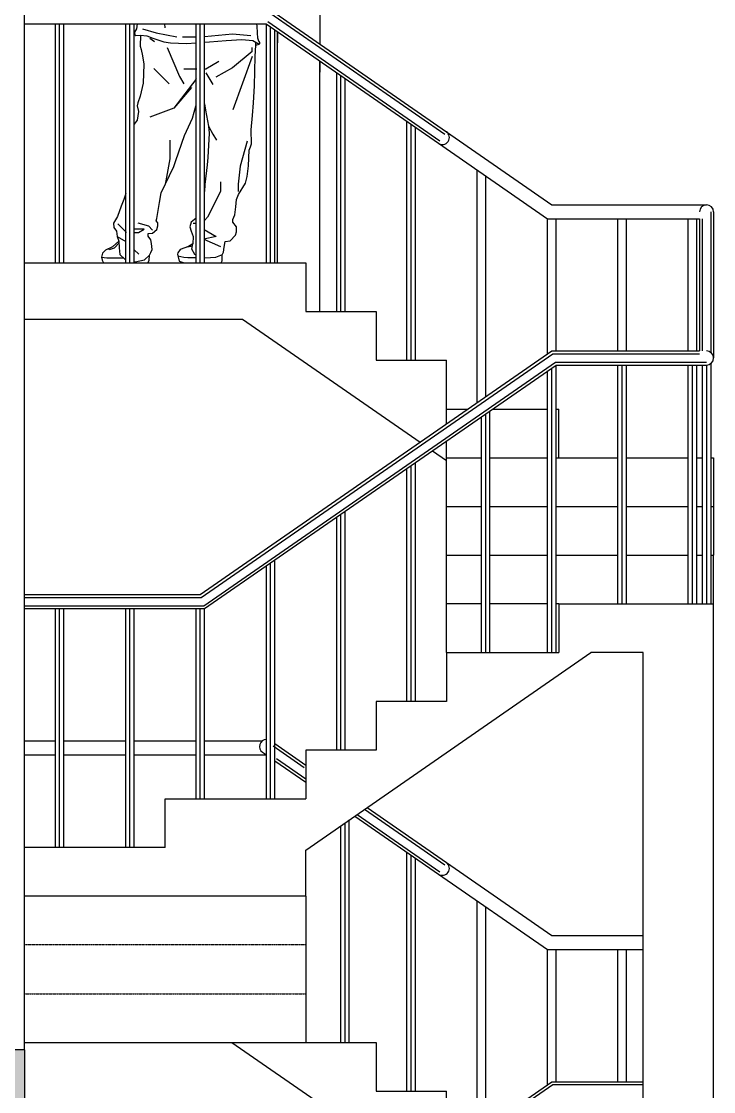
# Model space of a CAD drawing. Header units: millimetres. Extents: x -249630 to 95394, y -188036 to 109963.
# Drawn here: x -87783 to -84707, y 83499 to 88259 of the extents above; entities that cross this region are included whole.
import ezdxf

# ---------------------------------------------------------------- set-up
doc = ezdxf.new("R2010")
doc.units = ezdxf.units.MM
doc.linetypes.add('DASHED2', pattern=[9.525, 6.35, -3.175])
for name, color, linetype in [('02', 2, 'Continuous'), ('04', 4, 'Continuous'), ('05', 5, 'Continuous'), ('Layer11', 30, 'Continuous'), ('Layer2', 8, 'Continuous'), ('Layer3', 3, 'Continuous'), ('Layer5', 84, 'Continuous'), ('Layer8', 8, 'Continuous'), ('SOMBRA', 252, 'Continuous'), ('VEREDA', 1, 'Continuous')]:
    doc.layers.add(name, color=color, linetype=linetype)

msp = doc.modelspace()

# ---------------------------------------------------------------- hatches: boundary and pattern name
at = {"layer": 'SOMBRA'}
msp.add_hatch(color=252, dxfattribs=at).paths.add_polyline_path([(-87769.961, 83684.848), (-97457.461, 83684.848), (-96837.147, 82725.638), (-92144.961, 82725.638), (-92144.961, 82091.098), (-88082.461, 82091.098), (-88082.461, 82725.638), (-87769.961, 82725.638)])

# ---------------------------------------------------------------- linework, layer by layer
at = {"layer": '02'}
for p, q in [((-85701.211, 86318.181), (-85444.961, 86318.181)), ((-85407.461, 86318.181), (-85132.461, 86318.181)), ((-85094.961, 86318.181), (-84819.961, 86318.181)), ((-84782.461, 86318.181), (-84757.461, 86318.181)), ((-84719.961, 86318.181), (-84707.461, 86318.181)), ((-85894.961, 86101.514), (-85738.711, 86101.514)), ((-85701.211, 86101.514), (-85444.961, 86101.514)), ((-85407.461, 86101.514), (-85132.461, 86101.514)), ((-85094.961, 86101.514), (-84819.961, 86101.514)), ((-84782.461, 86101.514), (-84757.461, 86101.514)), ((-84719.961, 86101.514), (-84707.461, 86101.514)), ((-84707.461, 85668.181), (-84707.461, 85884.848)), ((-87769.961, 83718.181), (-86519.961, 83718.181))]:
    msp.add_line(p, q, dxfattribs=at)
for points in [[(-85894.961, 85451.514), (-85894.961, 86318.181), (-85738.711, 86318.181)], [(-84707.461, 86318.181), (-84707.461, 85884.848)], [(-85894.961, 85884.848), (-85738.711, 85884.848)], [(-85701.211, 85884.848), (-85444.961, 85884.848)], [(-85407.461, 85884.848), (-85132.461, 85884.848)], [(-85094.961, 85884.848), (-84819.961, 85884.848)], [(-84782.461, 85884.848), (-84757.461, 85884.848)], [(-84719.961, 85884.848), (-84707.461, 85884.848)], [(-85738.711, 85668.181), (-85894.961, 85668.181)], [(-85444.961, 85668.181), (-85701.211, 85668.181)], [(-85394.961, 85668.181), (-85407.461, 85668.181)], [(-86519.961, 84368.181), (-86519.961, 83718.181)]]:
    msp.add_lwpolyline(points, dxfattribs=at)
at = {"layer": '04'}
msp.add_lwpolyline([(-87769.961, 83684.848), (-87769.961, 80997.348)], dxfattribs=at)
at = {"layer": '05'}
for p, q in [((-87769.961, 87184.848), (-87769.961, 90434.848)), ((-87769.961, 83684.848), (-87769.961, 87309.848)), ((-87769.961, 83684.848), (-91082.461, 83684.848))]:
    msp.add_line(p, q, dxfattribs=at)
at = {"layer": 'Layer11'}
for points in [[(-84707.461, 87411.931), (-84707.461, 86761.931)], [(-84769.961, 87380.681), (-84769.961, 86793.181)], [(-87769.961, 85709.848), (-86988.711, 85709.848), (-85426.211, 86793.181), (-84769.961, 86793.181)], [(-87769.961, 85647.348), (-86969.164, 85647.348), (-85406.664, 86730.681), (-84738.711, 86730.681)], [(-85407.461, 85451.514), (-85407.461, 86730.128)], [(-85132.461, 85668.181), (-85132.461, 86730.681)], [(-85094.961, 85668.181), (-85094.961, 86730.681)], [(-84819.961, 85668.181), (-84819.961, 86730.681)], [(-84782.461, 85668.181), (-84782.461, 86730.681)], [(-84757.461, 86730.681), (-84757.461, 85668.181)], [(-84719.961, 86736.931), (-84719.961, 85668.181)], [(-85444.961, 85451.514), (-85444.961, 86704.128)], [(-85701.211, 85451.514), (-85701.211, 86526.462)], [(-85738.711, 85451.514), (-85738.711, 86500.462)], [(-86032.461, 85234.848), (-86032.461, 86296.795)], [(-86069.961, 85234.848), (-86069.961, 86270.795)], [(-86382.461, 85018.181), (-86382.461, 86054.128)], [(-86344.961, 85018.181), (-86344.961, 86080.128)], [(-86657.461, 84801.514), (-86657.461, 85863.462)], [(-86694.961, 84801.514), (-86694.961, 85837.462)], [(-87632.461, 84584.848), (-87632.461, 85647.348)], [(-87594.961, 84584.848), (-87594.961, 85647.348)], [(-87319.961, 84584.848), (-87319.961, 85647.348)], [(-87282.461, 84584.848), (-87282.461, 85647.348)], [(-87007.461, 84801.514), (-87007.461, 85647.348)], [(-86969.961, 84801.514), (-86969.961, 85647.348)], [(-87301.211, 84709.848), (-87301.211, 85059.848)], [(-87719.961, 81952.848), (-85426.211, 83543.181), (-85019.961, 83543.181)]]:
    msp.add_lwpolyline(points, dxfattribs=at)
for centre, start, end in [((-84738.711, 87411.931), 0, 180), ((-84738.711, 86761.931), 270, 90)]:
    msp.add_arc(centre, 31.25, start, end, dxfattribs=at)
at = {"layer": 'Layer2'}
for p, q in [((-86688.636, 88257.62), (-85923.45, 87727.091)), ((-87769.961, 84997.348), (-87632.461, 84997.348)), ((-87594.961, 84997.348), (-87319.961, 84997.348)), ((-87282.461, 84997.348), (-87007.461, 84997.348)), ((-86969.961, 84997.348), (-86695.758, 84997.348)), ((-86650.339, 84981.067), (-86519.961, 84890.672))]:
    msp.add_line(p, q, dxfattribs=at)
for points in [[(-87769.961, 88297.348), (-86680.12, 88297.348), (-85902.083, 87757.909)], [(-87613.711, 87184.848), (-87613.711, 88247.348)], [(-87301.211, 87184.848), (-87301.211, 88247.348)], [(-86988.711, 87184.848), (-86988.711, 88247.348)], [(-86676.211, 87184.848), (-86676.211, 88233.795)], [(-86363.711, 86968.181), (-86363.711, 88017.128)], [(-86051.211, 86751.514), (-86051.211, 87800.462)], [(-85894.961, 87768.181), (-85426.211, 87443.181), (-84738.711, 87443.181)], [(-85930.572, 87716.819), (-85445.758, 87380.681), (-84769.961, 87380.681)], [(-85757.461, 86563.514), (-85757.461, 87596.795)], [(-85719.961, 86589.514), (-85719.961, 87570.795)], [(-84719.961, 87411.931), (-84719.961, 86786.931)], [(-85444.961, 86780.181), (-85444.961, 87380.681)], [(-85407.461, 86793.181), (-85407.461, 87380.681)], [(-85132.461, 86793.181), (-85132.461, 87380.681)], [(-85094.961, 86793.181), (-85094.961, 87380.681)], [(-84819.961, 86793.181), (-84819.961, 87380.681)], [(-84782.461, 86793.181), (-84782.461, 87380.681)], [(-84757.461, 87380.681), (-84757.461, 86793.181)], [(-87769.961, 85697.348), (-86984.801, 85697.348), (-85422.301, 86780.681), (-84769.961, 86780.681)], [(-87769.961, 85659.848), (-86973.073, 85659.848), (-85410.573, 86743.181), (-84738.711, 86743.181)], [(-85426.211, 85451.514), (-85426.211, 86717.128)], [(-85113.711, 85668.181), (-85113.711, 86730.681)], [(-84801.211, 85668.181), (-84801.211, 86730.681)], [(-84738.711, 86730.681), (-84738.711, 85668.181)], [(-85719.961, 85451.514), (-85719.961, 86513.462)], [(-86051.211, 85234.848), (-86051.211, 86283.795)], [(-86363.711, 85018.181), (-86363.711, 86067.128)], [(-86676.211, 84801.514), (-86676.211, 85850.462)], [(-87613.711, 84584.848), (-87613.711, 85647.348)], [(-87301.211, 84584.848), (-87301.211, 85647.348)], [(-86988.711, 84801.514), (-86988.711, 85647.348)], [(-87769.961, 85059.848), (-87632.461, 85059.848)], [(-87594.961, 85059.848), (-87319.961, 85059.848)], [(-87282.461, 85059.848), (-87007.461, 85059.848)], [(-86969.961, 85059.848), (-86711.822, 85059.848)], [(-86664.583, 85036.575), (-86527.083, 84941.242)], [(-86291.127, 84732.014), (-85923.45, 84477.091)], [(-86258.22, 84754.83), (-85902.083, 84507.909)], [(-86344.961, 83718.181), (-86344.961, 84694.689)], [(-86051.211, 83501.514), (-86051.211, 84550.462)], [(-85894.961, 84518.181), (-85426.211, 84193.181), (-85019.961, 84193.181)], [(-85930.572, 84466.819), (-85445.758, 84130.681), (-85019.961, 84130.681)], [(-85757.461, 83313.514), (-85757.461, 84346.795)], [(-85719.961, 83339.514), (-85719.961, 84320.795)], [(-85444.961, 83530.181), (-85444.961, 84130.681)], [(-85407.461, 83543.181), (-85407.461, 84130.681)], [(-85132.461, 83543.181), (-85132.461, 84130.681)], [(-85094.961, 83543.181), (-85094.961, 84130.681)], [(-87712.839, 81942.575), (-85422.301, 83530.681), (-85019.961, 83530.681)]]:
    msp.add_lwpolyline(points, dxfattribs=at)
at = {"layer": 'Layer3'}
for p, q in [((-84707.461, 80497.348), (-84707.461, 85668.181)), ((-85019.961, 82418.181), (-85019.961, 85451.514))]:
    msp.add_line(p, q, dxfattribs=at)
for points in [[(-85394.961, 85668.181), (-84707.461, 85668.181)], [(-85394.961, 85668.181), (-85394.961, 85451.514)], [(-86519.961, 84368.181), (-86519.961, 84573.356), (-85253.386, 85451.514)], [(-85894.961, 85451.514), (-85894.961, 85234.848), (-86207.461, 85234.848), (-86207.461, 85018.181), (-86519.961, 85018.181), (-86519.961, 84801.514)], [(-85894.961, 85451.514), (-85394.961, 85451.514)], [(-85019.961, 85451.514), (-85253.386, 85451.514)], [(-87144.961, 84801.514), (-86519.961, 84801.514)], [(-87144.961, 84584.848), (-87144.961, 84801.514)], [(-87144.961, 84584.848), (-87769.961, 84584.848)], [(-86519.961, 84368.181), (-87769.961, 84368.181)]]:
    msp.add_lwpolyline(points, dxfattribs=at)
at = {"layer": 'Layer5'}
msp.add_lwpolyline([(-87301.211, 84584.848), (-87301.211, 85647.348)], dxfattribs=at)
at = {"layer": 'Layer8', "linetype": 'DASHED2', "ltscale": 0.025}
for points in [[(-86519.961, 84151.514), (-87769.961, 84151.514)], [(-87769.961, 83934.848), (-86519.961, 83934.848)]]:
    msp.add_lwpolyline(points, dxfattribs=at)
at = {"layer": 'VEREDA'}
for p, q in [((-87769.961, 88247.348), (-86695.758, 88247.348)), ((-86695.758, 88247.348), (-85930.572, 87716.819)), ((-86644.961, 87184.848), (-86644.961, 88212.128)), ((-86457.461, 86968.181), (-86457.461, 88082.128)), ((-85894.961, 86534.848), (-85798.807, 86534.848)), ((-85689.115, 86534.848), (-85444.961, 86534.848)), ((-85407.461, 86534.848), (-85394.961, 86534.848)), ((-86711.822, 85008.485), (-86694.961, 84996.795)), ((-86657.461, 84970.795), (-86519.961, 84875.462)), ((-86519.961, 83718.181), (-86207.461, 83718.181)), ((-86207.461, 83718.181), (-86207.461, 83501.514)), ((-86207.461, 83501.514), (-85894.961, 83501.514))]:
    msp.add_line(p, q, dxfattribs=at)
at = {"layer": 'VEREDA', "linetype": 'Continuous'}
for p, q in [((-87147.591, 88247.348), (-87145.801, 88230.477)), ((-87274.57, 88195.788), (-87253.509, 88197.967)), ((-87253.509, 88197.967), (-87226.638, 88195.062)), ((-87244.794, 88226.29), (-87185.241, 88207.408)), ((-87226.638, 88195.062), (-87199.04, 88184.168)), ((-87185.241, 88207.408), (-87093.008, 88190.704)), ((-87068.301, 88190.704), (-87007.461, 88190.704)), ((-86969.961, 88192.284), (-86845.801, 88202.977)), ((-86845.801, 88202.977), (-86763.301, 88195.477)), ((-87192.504, 88167.464), (-87212.839, 88183.442)), ((-87199.04, 88184.168), (-87151.108, 88168.19)), ((-87151.108, 88168.19), (-87121.331, 88163.833)), ((-87135.801, 88142.977), (-87080.801, 88012.977)), ((-87121.331, 88163.833), (-87049.433, 88160.202)), ((-87049.433, 88160.202), (-87007.461, 88163.199)), ((-86969.961, 88165.878), (-86947.758, 88167.464)), ((-86947.758, 88167.464), (-86873.68, 88173.274)), ((-86873.68, 88173.274), (-86803.96, 88177.632)), ((-86803.96, 88177.632), (-86754.575, 88174)), ((-86758.301, 88125.477), (-86758.301, 88142.977)), ((-86754.575, 88174), (-86726.251, 88158.023)), ((-86741.503, 88153.665), (-86741.503, 88166.627)), ((-86758.301, 88125.477), (-86845.801, 88052.977)), ((-86758.301, 88102.977), (-86843.301, 87865.477)), ((-87194.683, 88048.723), (-87126.436, 87980.477)), ((-87062.038, 88047.977), (-87003.301, 88047.977)), ((-86969.961, 88047.977), (-86963.301, 88047.977)), ((-86963.301, 88047.977), (-86905.801, 88081.174)), ((-86845.801, 88052.977), (-86919.413, 88010.477)), ((-87008.301, 88000.477), (-87105.801, 87872.977)), ((-87080.801, 88012.977), (-87062.038, 87980.477)), ((-87007.461, 88003.138), (-87008.301, 88000.477)), ((-86963.301, 88030.477), (-86932.99, 87977.977)), ((-87028.301, 87964.114), (-87105.801, 87872.977)), ((-87105.801, 87872.977), (-87213.301, 87832.977)), ((-86952.115, 87792.719), (-86932.056, 87757.977)), ((-87123.301, 87730.477), (-87123.301, 87647.977)), ((-86932.056, 87757.977), (-86916.179, 87730.477)), ((-86780.801, 87725.477), (-86810.801, 87615.477)), ((-87123.301, 87647.977), (-87144.045, 87532.977)), ((-86810.801, 87615.477), (-86820.498, 87535.477)), ((-86898.301, 87545.477), (-86898.301, 87502.977)), ((-86820.498, 87535.477), (-86820.498, 87502.977)), ((-86898.301, 87502.977), (-86955.801, 87387.977)), ((-86955.801, 87387.977), (-86969.961, 87373.817)), ((-87355.184, 87358.422), (-87315.966, 87320.657)), ((-87238.301, 87335.09), (-87282.461, 87335.09)), ((-87265.801, 87362.977), (-87218.301, 87348.98)), ((-87263.301, 87320.657), (-87238.301, 87335.09)), ((-87218.301, 87348.98), (-87200.801, 87330.477)), ((-87007.461, 87360.477), (-87020.801, 87360.477)), ((-87357.363, 87301.774), (-87318.996, 87279.624)), ((-87282.461, 87320.657), (-87263.301, 87320.657)), ((-86918.015, 87302.5), (-86973.301, 87290.477)), ((-86973.301, 87290.477), (-86898.301, 87257.977)), ((-86970.801, 87332.977), (-86918.015, 87302.5)), ((-87391.496, 87243.674), (-87399.485, 87245.734)), ((-87391.496, 87243.674), (-87369.709, 87251.663)), ((-87369.709, 87251.663), (-87349.728, 87273.45)), ((-87350.1, 87280.713), (-87348.648, 87252.389)), ((-87348.648, 87252.389), (-87345.743, 87222.613)), ((-87282.461, 87243.088), (-87262.349, 87222.977)), ((-87045.801, 87256.205), (-87022.963, 87261.104)), ((-87025.466, 87245.853), (-87021.471, 87270.183)), ((-87013.12, 87221.887), (-87025.466, 87245.853)), ((-87427.083, 87210.993), (-87403.843, 87206.635)), ((-87403.843, 87206.635), (-87329.214, 87206.635)), ((-87345.743, 87222.613), (-87323.955, 87201.552)), ((-87323.955, 87201.552), (-87319.961, 87199.155)), ((-87278.201, 87189.932), (-87236.079, 87198.647)), ((-87236.079, 87198.647), (-87214.291, 87219.708)), ((-87061.779, 87208.814), (-87087.886, 87214.624)), ((-87044.349, 87207.362), (-87061.779, 87208.814)), ((-87007.461, 87207.362), (-87044.349, 87207.362)), ((-87007.461, 87218.703), (-87013.12, 87221.887)), ((-86942.674, 87207.362), (-86969.961, 87206.14)), ((-86920.886, 87208.088), (-86942.674, 87207.362)), ((-86891.836, 87221.16), (-86920.886, 87208.088)), ((-87282.461, 87190.044), (-87278.201, 87189.932))]:
    msp.add_line(p, q, dxfattribs=at)
at = {"layer": 'VEREDA'}
for points in [[(-86457.461, 88434.848), (-86457.461, 88158.181)], [(-87769.961, 88309.848), (-86676.211, 88309.848), (-85894.961, 87768.181)], [(-87632.461, 87184.848), (-87632.461, 88247.348)], [(-87594.961, 87184.848), (-87594.961, 88247.348)], [(-87319.961, 87184.848), (-87319.961, 88247.348)], [(-87282.461, 87184.848), (-87282.461, 88247.348)], [(-87007.461, 87184.848), (-87007.461, 88247.348)], [(-86969.961, 87184.848), (-86969.961, 88247.348)], [(-86694.961, 87184.848), (-86694.961, 88246.795)], [(-86657.461, 87184.848), (-86657.461, 88220.795)], [(-86644.961, 88212.128), (-86644.961, 88163.181)], [(-86457.461, 88082.128), (-86457.461, 88033.181)], [(-86382.461, 86968.181), (-86382.461, 88030.128)], [(-86344.961, 86968.181), (-86344.961, 88004.128)], [(-86069.961, 86751.514), (-86069.961, 87813.462)], [(-86032.461, 86751.514), (-86032.461, 87787.462)], [(-87769.961, 87184.848), (-86519.961, 87184.848)], [(-86519.961, 87184.848), (-86519.961, 86968.181), (-86207.461, 86968.181), (-86207.461, 86751.514), (-85894.961, 86751.514), (-85894.961, 86751.514)], [(-87769.961, 86934.848), (-86800.959, 86934.848), (-86011.421, 86387.435)], [(-85894.961, 86468.181), (-85894.961, 86751.514)], [(-85394.961, 86318.181), (-85394.961, 86534.848)], [(-85894.961, 86318.181), (-85894.961, 86392.128)], [(-85956.575, 86349.409), (-85894.961, 86306.689)], [(-86657.461, 85046.848), (-86519.961, 84951.514)], [(-86302.096, 84724.409), (-85930.572, 84466.819)], [(-86247.25, 84762.435), (-85894.961, 84518.181)], [(-86363.711, 83718.181), (-86363.711, 84681.689)], [(-86326.211, 83718.181), (-86326.211, 84707.689)], [(-86069.961, 83501.514), (-86069.961, 84563.462)], [(-86032.461, 83501.514), (-86032.461, 84537.462)], [(-86849.035, 83718.181), (-86011.421, 83137.435)], [(-85894.961, 83218.181), (-85894.961, 83501.514)]]:
    msp.add_lwpolyline(points, dxfattribs=at)
at = {"layer": 'VEREDA', "linetype": 'Continuous', "flags": 128}
for points in [[(-87268.878, 88247.348), (-87271.665, 88226.29), (-87280.38, 88211.039), (-87278.928, 88198.693), (-87274.57, 88195.788), (-87253.509, 88197.967), (-87255.688, 88148.582), (-87251.33, 88133.33), (-87245.52, 88105.733), (-87239.71, 88067.968), (-87241.889, 87984.449), (-87255.688, 87926.349), (-87266.581, 87897.299), (-87268.76, 87883.5), (-87262.95, 87858.082), (-87269.486, 87819.59), (-87282.461, 87801.836)], [(-87007.461, 87384.417), (-87028.371, 87366.41), (-87035.634, 87344.623), (-87029.098, 87325.74), (-87020.383, 87302.5), (-87021.471, 87270.183), (-87040.718, 87258.199), (-87077.756, 87243.674), (-87088.459, 87228.968), (-87089.911, 87223.52), (-87082.695, 87191.82), (-87060.035, 87184.848), (-87003.969, 87184.848), (-86989.154, 87184.848), (-86895.468, 87184.848), (-86891.836, 87194.289), (-86891.836, 87214.624), (-86891.836, 87221.16), (-86885.3, 87232.78), (-86882.395, 87255.294), (-86877.311, 87279.987), (-86856.25, 87282.165), (-86831.558, 87308.31), (-86827.2, 87323.562), (-86827.2, 87344.623), (-86843.904, 87366.41), (-86843.904, 87377.304), (-86834.463, 87399.092), (-86830.831, 87433.952), (-86827.2, 87467.359), (-86818.485, 87489.147), (-86787.983, 87539.258), (-86780.72, 87569.034), (-86774.91, 87616.967), (-86771.279, 87686.687), (-86764.743, 87701.212), (-86761.111, 87714.284), (-86761.838, 87776.742), (-86756.754, 87839.925), (-86752.396, 87896.573), (-86748.039, 87972.829), (-86744.408, 88102.828), (-86741.503, 88153.665), (-86726.251, 88158.023), (-86721.894, 88163.107), (-86727.704, 88171.095), (-86733.514, 88184.894), (-86734.966, 88207.408), (-86736.419, 88237.91), (-86736.723, 88247.348)], [(-87319.961, 87493.547), (-87327.586, 87466.633), (-87339.933, 87437.583), (-87355.91, 87391.103), (-87374.066, 87361.327), (-87373.34, 87342.444), (-87360.268, 87325.74), (-87357.363, 87301.774), (-87350.1, 87280.713), (-87378.424, 87256.02), (-87409.653, 87240.769), (-87422.725, 87227.697), (-87427.083, 87210.993), (-87424.178, 87196.468), (-87418.368, 87184.848), (-87221.554, 87184.848), (-87215.018, 87195.015), (-87214.291, 87219.708), (-87207.755, 87230.602), (-87201.945, 87243.674), (-87204.85, 87271.272), (-87207.755, 87287.975), (-87220.101, 87303.953), (-87220.101, 87314.847), (-87201.219, 87317.025), (-87181.61, 87333.003), (-87176.526, 87348.98), (-87176.526, 87362.779), (-87184.515, 87371.494), (-87182.336, 87381.662), (-87169.264, 87453.56), (-87162.001, 87495.683), (-87105.354, 87613.335), (-87096.639, 87639.48), (-87058.148, 87752.049), (-87022.561, 87829.032), (-87008.763, 87882.048), (-87007.461, 87885.647)], [(-86969.961, 87892.53), (-86965.188, 87863.892), (-86952.115, 87792.719), (-86949.21, 87762.217), (-86955.02, 87654.005), (-86958.651, 87621.324), (-86968.819, 87533.448), (-86969.961, 87502.389)]]:
    msp.add_lwpolyline(points, dxfattribs=at)
at = {"layer": 'VEREDA'}
for centre, start, end in [((-85912.766, 87742.5), 235.26514, 55.26514), ((-86694.016, 85034.167), 91.731764, 235.26514), ((-85912.766, 84492.5), 235.26514, 55.26514)]:
    msp.add_arc(centre, 31.25, start, end, dxfattribs=at)

doc.saveas('drawing.dxf')
